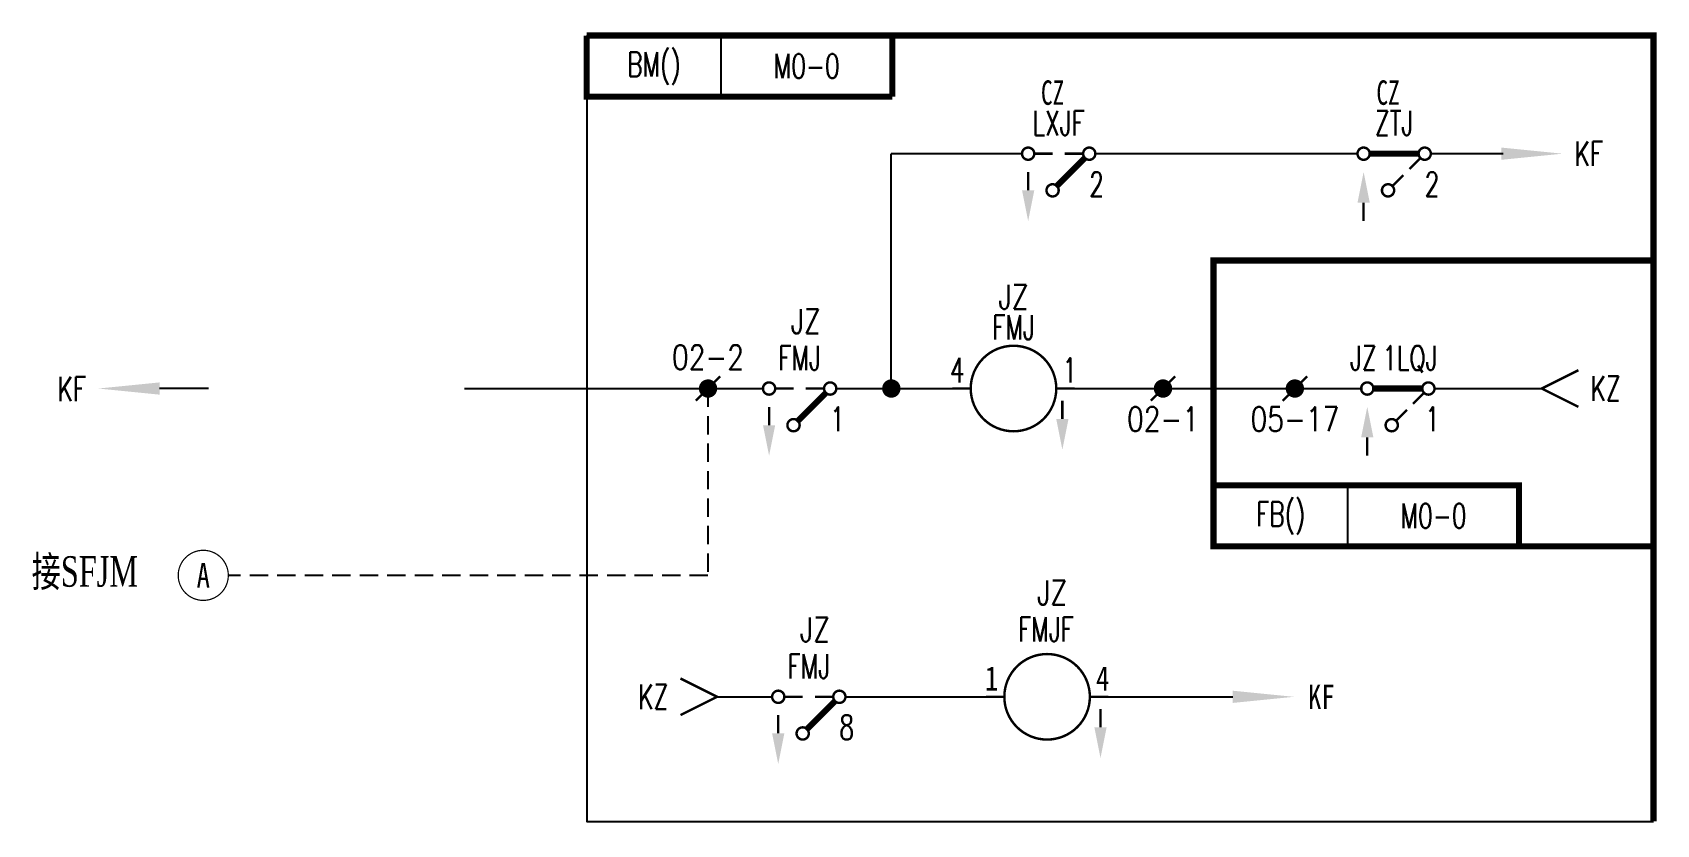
# Model space of a CAD drawing. Header units: millimetres. Extents: x -45 to 88, y -67 to -2.
import ezdxf
from ezdxf.enums import TextEntityAlignment as Align

# ---------------------------------------------------------------- set-up
doc = ezdxf.new("R2010")
doc.units = ezdxf.units.MM
doc.linetypes.add('DASHEDX2', pattern=[1.5, 1, -0.5])
doc.layers.add('tie', color=7, linetype='Continuous')
doc.styles.add('CHINESE', font='TIMES.TTF', dxfattribs={"width": 0.7})
doc.styles.add('HZ', font='TXT', dxfattribs={"width": 0.7, "bigfont": 'HZTXT'})

msp = doc.modelspace()

# ---------------------------------------------------------------- linework, layer by layer
at = {"color": 7}
for p, q in [((11, -7.11), (11, -2.11)), ((24.92, -20.52), (24.92, -11.78)), ((35.62, -11.78), (24.92, -11.78)), ((51.29, -11.78), (41.62, -11.78)), ((63.07, -11.78), (51.29, -11.78)), ((75, -11.78), (69.07, -11.78)), ((24.92, -31), (24.92, -20.52)), ((-30.96, -31), (-34.96, -31)), ((-10, -31), (0, -31)), ((0, -31), (14.42, -31)), ((20.42, -31), (29.92, -31)), ((39.92, -31), (51.29, -31)), ((51.29, -31), (63.47, -31)), ((69.47, -31), (78.15, -31)), ((62.29, -43.92), (62.29, -38.92)), ((10.67, -56.23), (15.17, -56.23)), ((21.17, -56.23), (32.67, -56.23))]:
    msp.add_line(p, q, dxfattribs=at)
msp.add_line((42.67, -56.23), (52.86, -56.23))
for points, const_width in [([(0, -2.11), (25, -2.11), (25, -7.11)], 0.5), ([(0, -2.11), (0, -7.11), (25, -7.11)], 0.5), ([(87.29, -20.52), (87.29, -2.11), (0, -2.11)], 0.5), ([(38.12, -11.78), (36.62, -11.78)], 0.2), ([(38.38, -14.51), (40.76, -12.14)], 0.5), ([(40.62, -11.78), (39.12, -11.78)], 0.2), ([(64.07, -11.78), (68.07, -11.78)], 0.5), ([(36.12, -14.78), (36.12, -13.28)], 0.2), ([(68.25, -12.1), (67.32, -13.03)], 0.2), ([(66.82, -13.53), (65.88, -14.47)], 0.2), ([(63.57, -15.78), (63.57, -17.28)], 0.2), ([(8.92, -32), (10.92, -30)], 0.2), ([(46.16, -32), (48.16, -30)], 0.2), ([(56.95, -32), (58.95, -30)], 0.2), ([(16.92, -31), (15.42, -31)], 0.2), ([(17.19, -33.73), (19.56, -31.36)], 0.5), ([(19.42, -31), (17.92, -31)], 0.2), ([(31.42, -31), (29.92, -31)], 0.2), ([(38.42, -31), (39.92, -31)], 0.2), ([(64.37, -31), (68.37, -31)], 0.5), ([(67.62, -32.25), (68.56, -31.31)], 0.2), ([(14.92, -34), (14.92, -32.5)], 0.2), ([(38.92, -33.5), (38.92, -32)], 0.2), ([(66.18, -33.68), (67.12, -32.75)], 0.2), ([(63.87, -35), (63.87, -36.5)], 0.2), ([(51.29, -38.92), (76.29, -38.92), (76.29, -43.92)], 0.5), ([(51.29, -38.92), (51.29, -43.92), (76.29, -43.92)], 0.5), ([(7.67, -57.73), (10.67, -56.23), (7.67, -54.73)], 0.2), ([(17.67, -56.23), (16.17, -56.23)], 0.2), ([(17.94, -58.96), (20.31, -56.59)], 0.5), ([(20.17, -56.23), (18.67, -56.23)], 0.2), ([(34.17, -56.23), (32.67, -56.23)], 0.2), ([(41.17, -56.23), (42.67, -56.23)], 0.2), ([(42.04, -58.73), (42.04, -57.23)], 0.2), ([(15.67, -59.23), (15.67, -57.73)], 0.2)]:
    msp.add_lwpolyline(points, dxfattribs=dict(at, const_width=const_width))
msp.add_lwpolyline([(0, -2.11), (0, -66.43), (87.29, -66.43)])
at = {"color": 7, "const_width": 0.2}
for points in [[(36.12, -12.28, -1), (36.12, -11.28, -1), (36.12, -12.28)], [(41.12, -12.28, -1), (41.12, -11.28, -1), (41.12, -12.28)], [(63.57, -12.28, -1), (63.57, -11.28, -1), (63.57, -12.28)], [(68.57, -12.28, -1), (68.57, -11.28, -1), (68.57, -12.28)], [(38.12, -15.28, -1), (38.12, -14.28, -1), (38.12, -15.28)], [(65.57, -15.28, -1), (65.57, -14.28, -1), (65.57, -15.28)], [(14.92, -31.5, -1), (14.92, -30.5, -1), (14.92, -31.5)], [(19.92, -31.5, -1), (19.92, -30.5, -1), (19.92, -31.5)], [(63.87, -30.5, 1), (63.87, -31.5, 1), (63.87, -30.5)], [(68.87, -30.5, 1), (68.87, -31.5, 1), (68.87, -30.5)], [(16.92, -34.5, -1), (16.92, -33.5, -1), (16.92, -34.5)], [(65.87, -33.5, 1), (65.87, -34.5, 1), (65.87, -33.5)], [(15.67, -56.73, -1), (15.67, -55.73, -1), (15.67, -56.73)], [(20.67, -56.73, -1), (20.67, -55.73, -1), (20.67, -56.73)], [(17.67, -59.73, -1), (17.67, -58.73, -1), (17.67, -59.73)]]:
    msp.add_lwpolyline(points, format="xyb", dxfattribs=at)
at = {"const_width": 0.5}
msp.add_lwpolyline([(51.29, -20.52), (87.29, -20.52), (87.29, -43.92), (51.29, -43.92)], close=True, dxfattribs=at)
at = {"color": 7}
for points, const_width in [([(31.42, -31, 1), (38.42, -31, 1)], 0.2), ([(9.55, -31, 1), (10.3, -31, 1)], 0.75), ([(24.55, -31, 1), (25.3, -31, 1)], 0.75), ([(46.78, -31, 1), (47.53, -31, 1)], 0.75), ([(57.57, -31, 1), (58.32, -31, 1)], 0.75), ([(34.17, -56.23, 1), (41.17, -56.23, 1)], 0.2)]:
    msp.add_lwpolyline(points, format="xyb", close=True, dxfattribs=dict(at, const_width=const_width))
for points, const_width in [([(81.15, -29.5), (78.15, -31), (81.15, -32.5)], 0.2), ([(87.29, -43.92), (87.29, -66.43)], 0.5)]:
    msp.add_lwpolyline(points, dxfattribs=dict(const_width=const_width))
at = {"color": 7, "linetype": 'DASHEDX2', "ltscale": 1.5}
msp.add_lwpolyline([(9.92, -31), (9.92, -46.29), (-29.33, -46.29)], dxfattribs=at)
at = {"color": 1, "const_width": 0.1}
msp.add_lwpolyline([(-33.43, -46.29, 1), (-29.33, -46.29, 1)], format="xyb", close=True, dxfattribs=at)
at = {"color": 7}
for points in [[(74.84, -12.28), (74.84, -11.28), (79.84, -11.78)], [(63.07, -15.78), (64.07, -15.78), (63.57, -13.28)], [(36.62, -14.78), (35.62, -14.78), (36.12, -17.28)], [(-34.96, -30.5), (-34.96, -31.5), (-39.96, -31)], [(64.37, -35), (63.37, -35), (63.87, -32.5)], [(15.42, -34), (14.42, -34), (14.92, -36.5)], [(39.42, -33.5), (38.42, -33.5), (38.92, -36)], [(52.86, -55.73), (52.86, -56.73), (57.86, -56.23)], [(16.17, -59.23), (15.17, -59.23), (15.67, -61.73)], [(42.54, -58.73), (41.54, -58.73), (42.04, -61.23)]]:
    msp.add_solid(points, dxfattribs=at)

# ---------------------------------------------------------------- texts
at = {"color": 3, "style": 'HZ', "width": 0.7}
for s, p in [('BM()', (5.5, -4.61)), ('FB()', (56.79, -41.42))]:
    msp.add_text(s, height=2, dxfattribs=at).set_placement(p, align=Align.MIDDLE)
at = {"color": 5, "style": 'HZ', "width": 0.7}
for p in [(18, -4.61), (69.29, -41.42)]:
    msp.add_text('M0-0', height=2, dxfattribs=at).set_placement(p, align=Align.MIDDLE)
at = {"color": 3, "width": 0.7}
for p in [(38.12, -6.78), (65.57, -6.78)]:
    msp.add_text('CZ', height=2, dxfattribs=at).set_placement(p, align=Align.MIDDLE)
at = {"color": 7, "width": 0.7}
for s, height, style, p in [('LXJF', 2, 'HZ', (38.62, -10.28)), ('ZTJ', 2, 'HZ', (66.07, -10.28)), ('FMJ', 2, 'HZ', (34.92, -27)), ('FMJ', 2, 'HZ', (17.42, -29.5)), ('1LQJ', 2, 'HZ', (67.35, -29.5)), ('接SFJM', 2.5, 'CHINESE', (-41.07, -47.22)), ('FMJF', 2, 'HZ', (37.58, -51.71)), ('FMJ', 2, 'HZ', (18.17, -54.73))]:
    msp.add_text(s, height=height, dxfattribs=dict(at, style=style)).set_placement(p, align=Align.CENTER)
at = {"color": 7, "style": 'HZ', "width": 0.7}
for s, p in [('KF', (80.84, -12.78)), ('2', (41.12, -15.28)), ('2', (68.57, -15.28)), ('1', (38.92, -30.5)), ('KZ', (82.15, -32)), ('1', (19.92, -34.5)), ('8', (20.67, -59.73))]:
    msp.add_text(s, height=2, dxfattribs=at).set_placement(p)
at = {"color": 3, "style": 'HZ', "width": 0.8}
for p in [(34.92, -24.5), (17.92, -26.5), (38.08, -48.71), (18.67, -51.73)]:
    msp.add_text('JZ', height=2, dxfattribs=at).set_placement(p, align=Align.CENTER)
at = {"color": 3, "style": 'HZ', "width": 0.7}
msp.add_text('JZ', height=2, dxfattribs=at).set_placement((64.63, -29.5), align=Align.RIGHT)
at = {"color": 7, "style": 'HZ', "width": 0.7}
for s, p in [('4', (30.92, -30.5)), ('KF', (-40.96, -32.04)), ('1', (69.8, -34.5)), ('KZ', (6.67, -57.23))]:
    msp.add_text(s, height=2, dxfattribs=at).set_placement(p, align=Align.RIGHT)
at = {"color": 7, "width": 0.8}
msp.add_text('A', height=2, dxfattribs=at).set_placement((-31.38, -46.29), align=Align.MIDDLE)
for s, p in [('1', (33.67, -55.73)), ('KF', (61.2, -57.23))]:
    msp.add_text(s, height=2, dxfattribs=at).set_placement(p, align=Align.RIGHT)
msp.add_text('4', height=2, dxfattribs=at).set_placement((41.67, -55.73))
at = {"layer": 'tie', "color": 3, "style": 'HZ', "width": 0.8}
for s, p in [('02-2', (9.92, -29.44)), ('02-1', (47.16, -34.5)), ('05-17', (57.95, -34.5))]:
    msp.add_text(s, height=2, dxfattribs=at).set_placement(p, align=Align.CENTER)

doc.saveas('drawing.dxf')
